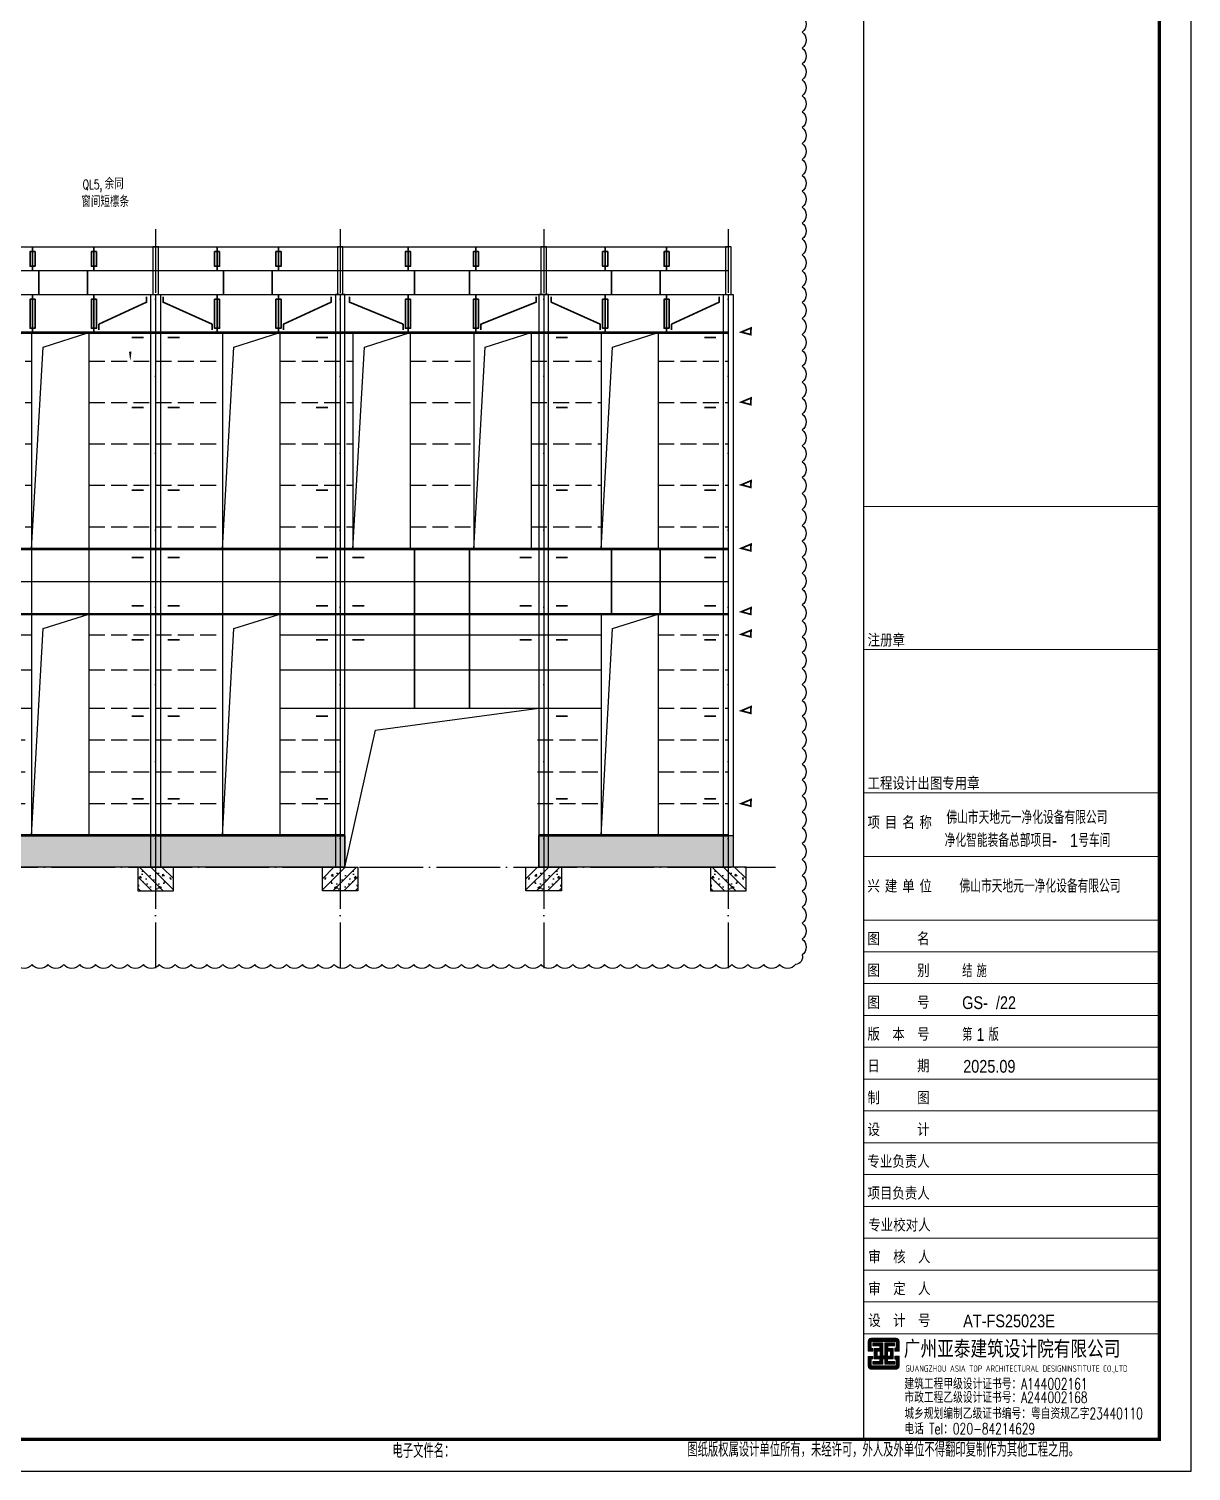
# Model space of a CAD drawing. Extents: x 95752 to 843522, y -411933 to 75567.
# Drawn here: x 770378 to 806915, y -113089 to -67764 of the extents above; entities that cross this region are included whole.
import ezdxf

# ---------------------------------------------------------------- set-up
doc = ezdxf.new("R2010")
doc.units = 0
doc.header["$LTSCALE"] = 1000
doc.header["$MEASUREMENT"] = 0
doc.linetypes.add('DASH', pattern=[0.35, 0.25, -0.1])
doc.linetypes.add('DOTE', pattern=[2.42, 2, -0.2, 0.02, -0.2])
for name, color, linetype in [('13', 4, 'Continuous'), ('_0', 7, 'Continuous'), ('DIM_SYMB', 3, 'Continuous'), ('DOTE', 1, 'Continuous'), ('PUB_TITLE', 4, 'Continuous'), ('修改说明', 190, 'Continuous'), ('檩条', 4, 'Continuous'), ('钢柱', 6, 'Continuous')]:
    doc.layers.add(name, color=color, linetype=linetype)
doc.layers.add('14', color=2, linetype='Continuous', lineweight=20)
doc.layers.add('拉杆', color=3, linetype='Continuous', lineweight=35)
doc.styles.add('_HZTXT', font='gs_txt.shx', dxfattribs={"width": 0.8, "bigfont": 'hzdx.shx'})
doc.styles.add('_TCH_DIM', font='SIMPLEX', dxfattribs={"bigfont": 'GBCBIG'})
doc.styles.add('HT', font='simhei.ttf')
doc.styles.add('HZTXT', font='romans.shx', dxfattribs={"width": 0.7, "bigfont": 'hzdx.shx'})
doc.styles.add('hztxt0', font='romans.shx', dxfattribs={"bigfont": 'gbcbig0.shx'})
doc.styles.get("Standard").update_dxf_attribs({"font": 'gbenor.shx', "bigfont": 'gbcbig.shx'})
doc.styles.add('宋体', font='SimSun.ttf')

# ---------------------------------------------------------------- blocks, each defined once
blk = doc.blocks.new('qmlt4')
at = {"layer": '檩条', "color": 4}
for points in [[(600076, -644658), (654076, -644658)], [(600076, -645408), (654076, -645408)], [(600076, -646158), (654076, -646158)], [(602276, -647358), (602276, -655758)], [(604076, -647358), (604076, -655758)], [(606276, -647358), (606276, -654158)], [(608076, -647358), (608076, -654158)], [(610076, -647358), (610076, -654158)], [(611876, -647358), (611876, -654158)], [(614176, -647358), (614176, -655758)], [(615976, -647358), (615976, -655758)], [(620176, -647358), (620176, -655758)], [(621976, -647358), (621976, -655758)], [(624276, -647358), (624276, -654158)], [(626076, -647358), (626076, -654158)], [(628076, -647358), (628076, -654158)], [(629876, -647358), (629876, -654158)], [(632176, -647358), (632176, -655758)], [(633976, -647358), (633976, -655758)], [(638176, -647358), (638176, -655758)], [(639976, -647358), (639976, -655758)], [(642276, -647358), (642276, -654158)], [(644076, -647358), (644076, -654158)], [(646076, -647358), (646076, -654158)], [(647876, -647358), (647876, -654158)], [(650076, -647358), (650076, -654158)], [(651876, -647358), (651876, -654158)], [(600076, -655183), (654076, -655183)], [(602276, -655758), (602276, -663158)], [(604076, -655758), (604076, -663158)], [(614176, -655758), (614176, -663158)], [(615976, -655758), (615976, -663158)], [(620176, -655758), (620176, -663158)], [(621976, -655758), (621976, -663158)], [(632176, -655758), (632176, -663158)], [(633976, -655758), (633976, -663158)], [(638176, -655758), (638176, -663158)], [(639976, -655758), (639976, -663158)], [(605876, -656208), (612276, -656208)], [(624026, -656208), (630276, -656208)], [(650076, -656208), (650076, -663158)], [(651876, -656208), (651876, -663158)], [(604076, -656858), (614176, -656858)], [(621976, -656858), (632176, -656858)], [(639976, -656858), (650076, -656858)], [(604076, -657958), (614176, -657958)], [(621976, -657958), (632176, -657958)], [(639976, -657958), (650076, -657958)], [(604076, -659158), (614176, -659158)], [(621976, -659158), (632176, -659158)], [(639976, -659158), (650076, -659158)]]:
    blk.add_lwpolyline(points, dxfattribs=at)
at = {"layer": '檩条', "color": 2, "const_width": 80}
for points in [[(600076, -647358), (654076, -647358)], [(600076, -654158), (654076, -654158)], [(600076, -656208), (605726, -656208)], [(612426, -656208), (623876, -656208)], [(630426, -656208), (654076, -656208)], [(600076, -663158), (606076, -663158)], [(612076, -663158), (624076, -663158)], [(630076, -663158), (642026, -663158)], [(648126, -663158), (654076, -663158)]]:
    blk.add_lwpolyline(points, dxfattribs=at)
at = {"layer": '檩条', "color": 11, "linetype": 'DASH', "ltscale": 2}
for points in [[(600076, -648258), (602276, -648258)], [(604076, -648258), (606276, -648258)], [(608076, -648258), (610076, -648258)], [(611876, -648258), (614176, -648258)], [(615976, -648258), (620176, -648258)], [(621976, -648258), (624276, -648258)], [(626076, -648258), (628076, -648258)], [(629876, -648258), (632176, -648258)], [(633976, -648258), (638176, -648258)], [(639976, -648258), (642276, -648258)], [(644076, -648258), (646076, -648258)], [(647876, -648258), (650076, -648258)], [(651876, -648258), (654076, -648258)], [(600076, -649558), (602276, -649558)], [(604076, -649558), (606276, -649558)], [(608076, -649558), (610076, -649558)], [(611876, -649558), (614176, -649558)], [(615976, -649558), (620176, -649558)], [(621976, -649558), (624276, -649558)], [(626076, -649558), (628076, -649558)], [(629876, -649558), (632176, -649558)], [(633976, -649558), (638176, -649558)], [(639976, -649558), (642276, -649558)], [(644076, -649558), (646076, -649558)], [(647876, -649558), (650076, -649558)], [(651876, -649558), (654076, -649558)], [(600076, -650858), (602276, -650858)], [(604076, -650858), (606276, -650858)], [(608076, -650858), (610076, -650858)], [(611876, -650858), (614176, -650858)], [(615976, -650858), (620176, -650858)], [(621976, -650858), (624276, -650858)], [(626076, -650858), (628076, -650858)], [(629876, -650858), (632176, -650858)], [(633976, -650858), (638176, -650858)], [(639976, -650858), (642276, -650858)], [(644076, -650858), (646076, -650858)], [(647876, -650858), (650076, -650858)], [(651876, -650858), (654076, -650858)], [(600076, -652158), (602276, -652158)], [(604076, -652158), (606276, -652158)], [(608076, -652158), (610076, -652158)], [(611876, -652158), (614176, -652158)], [(615976, -652158), (620176, -652158)], [(621976, -652158), (624276, -652158)], [(626076, -652158), (628076, -652158)], [(629876, -652158), (632176, -652158)], [(633976, -652158), (638176, -652158)], [(639976, -652158), (642276, -652158)], [(644076, -652158), (646076, -652158)], [(647876, -652158), (650076, -652158)], [(651876, -652158), (654076, -652158)], [(600076, -653458), (602276, -653458)], [(604076, -653458), (606276, -653458)], [(608076, -653458), (610076, -653458)], [(611876, -653458), (614176, -653458)], [(615976, -653458), (620176, -653458)], [(621976, -653458), (624276, -653458)], [(626076, -653458), (628076, -653458)], [(629876, -653458), (632176, -653458)], [(633976, -653458), (638176, -653458)], [(639976, -653458), (642276, -653458)], [(644076, -653458), (646076, -653458)], [(647876, -653458), (650076, -653458)], [(651876, -653458), (654076, -653458)], [(600076, -656858), (602276, -656858)], [(615976, -656858), (620176, -656858)], [(633976, -656858), (638176, -656858)], [(651876, -656858), (654076, -656858)], [(600076, -657958), (602276, -657958)], [(615976, -657958), (620176, -657958)], [(633976, -657958), (638176, -657958)], [(651876, -657958), (654076, -657958)], [(600076, -659158), (602276, -659158)], [(615976, -659158), (620176, -659158)], [(633976, -659158), (638176, -659158)], [(651876, -659158), (654076, -659158)], [(600076, -660158), (602276, -660158)], [(604076, -660158), (606076, -660158)], [(612076, -660158), (614176, -660158)], [(615976, -660158), (620176, -660158)], [(621976, -660158), (624076, -660158)], [(630076, -660158), (632176, -660158)], [(633976, -660158), (638176, -660158)], [(639976, -660158), (642076, -660158)], [(648076, -660158), (650076, -660158)], [(651876, -660158), (654076, -660158)], [(600076, -661158), (602276, -661158)], [(604076, -661158), (606076, -661158)], [(612076, -661158), (614176, -661158)], [(615976, -661158), (620176, -661158)], [(621976, -661158), (624076, -661158)], [(630076, -661158), (632176, -661158)], [(633976, -661158), (638176, -661158)], [(639976, -661158), (642076, -661158)], [(648076, -661158), (650076, -661158)], [(651876, -661158), (654076, -661158)], [(600076, -662158), (602276, -662158)], [(604076, -662158), (606076, -662158)], [(612076, -662158), (614176, -662158)], [(615976, -662158), (620176, -662158)], [(621976, -662158), (624076, -662158)], [(630076, -662158), (632176, -662158)], [(633976, -662158), (638176, -662158)], [(639976, -662158), (642076, -662158)], [(648076, -662158), (650076, -662158)], [(651876, -662158), (654076, -662158)]]:
    blk.add_lwpolyline(points, dxfattribs=at)
blk = doc.blocks.new('弘吉车间2')
at = {"layer": '14'}
h = blk.add_hatch(dxfattribs=at)
h.set_pattern_fill('ANSI31', color=256, scale=100, angle=135, style=0)
h.set_pattern_definition([(180, (-226475.39, -78017.824), (-3e-15, -12.5), [])])
edge = h.paths.add_edge_path()
edge.add_line((-9011, 2855), (-9011, 2773))
edge.add_line((-9011, 2773), (-9152, 2773))
edge.add_line((-9152, 2773), (-9152, 3084))
edge.add_arc((-9062, 3084), 90, 90, 180, ccw=False)
edge.add_line((-9062, 3174), (-8271, 3174))
edge.add_arc((-8271, 3084), 90, 0, 90, ccw=False)
edge.add_line((-8181, 3084), (-8181, 2768))
edge.add_line((-8181, 2768), (-8311, 2768))
edge.add_line((-8311, 2768), (-8311, 2862))
edge.add_line((-8311, 2862), (-8282, 2862))
edge.add_line((-8282, 2862), (-8268, 2862))
edge.add_line((-8268, 2862), (-8268, 3074))
edge.add_line((-8268, 3074), (-9055, 3074))
edge.add_line((-9055, 3074), (-9055, 2855))
edge.add_line((-9055, 2855), (-9011, 2855))
h.paths.add_polyline_path([(-8629, 2622), (-8629, 3030), (-8321, 3030), (-8321, 2942), (-8535, 2942), (-8535, 2855), (-8362, 2855), (-8362, 2525), (-8542, 2525), (-8542, 2442), (-8320, 2442), (-8320, 2365), (-8628, 2365), (-8628, 2526), (-8697, 2526), (-8697, 2365), (-9006, 2365), (-9006, 2442), (-8784, 2442), (-8784, 2525), (-8963, 2525), (-8963, 2855), (-8790, 2855), (-8790, 2942), (-9004, 2942), (-9004, 3030), (-8697, 3030), (-8697, 2622)])
h.paths.add_polyline_path([(-8874, 2772), (-8776, 2772), (-8776, 2616), (-8874, 2616)], flags=16)
h.paths.add_polyline_path([(-8452, 2772), (-8549, 2772), (-8549, 2616), (-8452, 2616)], flags=16)
edge = h.paths.add_edge_path()
edge.add_line((-9011, 2525), (-9011, 2607))
edge.add_line((-9011, 2607), (-9152, 2607))
edge.add_line((-9152, 2607), (-9152, 2296))
edge.add_arc((-9062, 2296), 90, 180, 270)
edge.add_line((-9062, 2206), (-8271, 2206))
edge.add_arc((-8271, 2296), 90, 270, 360)
edge.add_line((-8181, 2296), (-8181, 2612))
edge.add_line((-8181, 2612), (-8311, 2612))
edge.add_line((-8311, 2612), (-8311, 2518))
edge.add_line((-8311, 2518), (-8282, 2518))
edge.add_line((-8282, 2518), (-8268, 2518))
edge.add_line((-8268, 2518), (-8268, 2306))
edge.add_line((-8268, 2306), (-9055, 2306))
edge.add_line((-9055, 2306), (-9055, 2525))
edge.add_line((-9055, 2525), (-9011, 2525))
for p, q in [((-9300, 29320), (-9300, 0)), ((-9300, 29320), (0, 29320)), ((-9300, 24820), (0, 24820)), ((-9300, 20320), (0, 20320)), ((-9300, 18320), (0, 18320)), ((-9300, 16320), (0, 16320)), ((-9300, 15320), (0, 15320)), ((-9300, 14320), (0, 14320)), ((-9300, 13320), (0, 13320)), ((-9300, 12320), (0, 12320)), ((-9300, 11320), (0, 11320)), ((-9300, 10320), (0, 10320)), ((-9300, 9320), (0, 9320)), ((-9300, 8320), (0, 8320)), ((-9300, 7320), (0, 7320)), ((-9300, 6320), (0, 6320)), ((-9300, 5320), (0, 5320)), ((-9300, 4320), (0, 4320)), ((-9300, 3320), (0, 3320)), ((-9300, 3320), (0, 3320))]:
    blk.add_line(p, q, dxfattribs=at)
for points in [[(-9300, 0), (0, 0), (0, 29320), (-9300, 29320)], [(-8874, 2772), (-8776, 2772), (-8776, 2616), (-8874, 2616)], [(-8452, 2772), (-8549, 2772), (-8549, 2616), (-8452, 2616)]]:
    blk.add_lwpolyline(points, close=True, dxfattribs=at)
for points in [[(-9011, 2855), (-9011, 2773), (-9152, 2773), (-9152, 3084, -0.414214), (-9062, 3174), (-8271, 3174, -0.414214), (-8181, 3084), (-8181, 2768), (-8311, 2768), (-8311, 2862), (-8282, 2862), (-8268, 2862), (-8268, 3074), (-9055, 3074), (-9055, 2855)], [(-9011, 2525), (-9011, 2607), (-9152, 2607), (-9152, 2296, 0.414214), (-9062, 2206), (-8271, 2206, 0.414214), (-8181, 2296), (-8181, 2612), (-8311, 2612), (-8311, 2518), (-8282, 2518), (-8268, 2518), (-8268, 2306), (-9055, 2306), (-9055, 2525)]]:
    blk.add_lwpolyline(points, format="xyb", close=True, dxfattribs=at)
blk.add_lwpolyline([(-8629, 2622), (-8629, 2622), (-8629, 3030), (-8321, 3030), (-8321, 2942), (-8535, 2942), (-8535, 2855), (-8362, 2855), (-8362, 2525), (-8542, 2525), (-8542, 2442), (-8320, 2442), (-8320, 2365), (-8628, 2365), (-8628, 2526), (-8697, 2526), (-8697, 2365), (-9006, 2365), (-9006, 2442), (-8784, 2442), (-8784, 2525), (-8963, 2525), (-8963, 2855), (-8790, 2855), (-8790, 2942), (-9004, 2942), (-9004, 3030), (-8697, 3030), (-8697, 2622), (-8629, 2622)], dxfattribs=at)
at = {"layer": '13', "color": 7, "style": '_HZTXT', "width": 0.85}
for s, height, p in [('佛山市天地元一净化设备有限公司', 417.91, (-6694, 19336)), ('净化智能装备总部项目-', 417.91, (-6750, 18616)), ('1号车间', 417.9, (-2815, 18616)), ('佛山市天地元一净化设备有限公司', 417.91, (-6282, 17179)), ('结 施', 400, (-6198, 14522)), ('GS-  /22', 400, (-6198, 13522)), ('第 1 版', 400, (-6198, 12522)), ('2025.09', 400, (-6166, 11522)), ('AT-FS25023E', 400, (-6166, 3522))]:
    blk.add_text(s, height=height, dxfattribs=at).set_placement(p)
at = {"layer": '13', "style": 'HZTXT', "width": 0.7}
for s, p in [('建筑工程甲级设计证书号：A144002161', (-8015, 1568)), ('市政工程乙级设计证书号：A244002168', (-8015, 1144)), ('城乡规划编制乙级证书编号：粤自资规乙字23440110', (-8015, 639)), ('电话 Tel：020-84214629', (-8015, 159))]:
    blk.add_text(s, height=350, rotation=359.9997, dxfattribs=at).set_placement(p)
at = {"layer": '14'}
for s, height, style, width, p in [('注册章', 350, '宋体', 0.82, (-9173, 24949)), ('工程设计出图专用章', 350, '宋体', 0.82, (-9173, 20449)), ('项', 350, '宋体', 0.82, (-9176, 19220)), ('目', 350, '宋体', 0.82, (-8632, 19220)), ('名', 350, '宋体', 0.82, (-8081, 19220)), ('称', 350, '宋体', 0.82, (-7542, 19220)), ('兴', 350, '宋体', 0.82, (-9176, 17220)), ('建', 350, '宋体', 0.82, (-8632, 17220)), ('单', 350, '宋体', 0.82, (-8081, 17220)), ('位', 350, '宋体', 0.82, (-7542, 17220)), ('图      名', 350, '宋体', 0.82, (-9176, 15566)), ('图      别', 350, '宋体', 0.82, (-9176, 14566)), ('图      号', 350, '宋体', 0.82, (-9176, 13566)), ('版  本  号', 350, '宋体', 0.82, (-9176, 12566)), ('日      期', 350, '宋体', 0.82, (-9176, 11566)), ('制      图', 350, '宋体', 0.82, (-9176, 10566)), ('设      计', 350, '宋体', 0.82, (-9176, 9566)), ('专业负责人', 350, '宋体', 0.82, (-9176, 8566)), ('项目负责人', 350, '宋体', 0.82, (-9176, 7566)), ('专业校对人', 350, '宋体', 0.82, (-9149, 6566, -24845)), ('审  核  人', 350, '宋体', 0.82, (-9149, 5566, -24845)), ('审  定  人', 350, '宋体', 0.82, (-9149, 4566, -24845)), ('设  计  号', 350, '宋体', 0.82, (-9149, 3566, -24845)), ('广州亚泰建筑设计院有限公司', 480, 'HT', 0.8, (-8033, 2612))]:
    blk.add_text(s, height=height, dxfattribs=dict(at, style=style, width=width)).set_placement(p)
at = {"layer": '14', "width": 0.8}
blk.add_text('GUANGZHOU ASIA TOP ARCHITECTURAL DESIGNINSTITUTE CO.,LTD', height=198, rotation=359.9997, dxfattribs=at).set_placement((-7987, 2124, -24845))
at = {"layer": '14', "style": 'hztxt0'}
for s, p in [('电子文件名：', (-24105, -584)), ('图纸版权属设计单位所有，未经许可，外人及外单位不得翻印复制作为其他工程之用。', (-14838, -548))]:
    blk.add_text(s, height=450, rotation=359.9997, dxfattribs=at).set_placement(p)

msp = doc.modelspace()

# ---------------------------------------------------------------- hatches: boundary and pattern name
h = msp.add_hatch()
h.set_pattern_fill('AR-B816', color=251, scale=100, style=0)
h.set_pattern_definition([(0, (0, -37099.56), (0, 121.3104), []), (90, (0, -37099.56), (-121.3104, 121.3104), [121.3104, -121.3104])])
h.paths.add_polyline_path([(786414, -93109), (792514, -93109), (792514, -94109), (786414, -94109)])
h.paths.add_polyline_path([(768364, -93109), (780314, -93109), (780314, -94109), (768364, -94109)])
h.paths.add_polyline_path([(750414, -93109), (762314, -93109), (762314, -94109), (750414, -94109)])
h.paths.add_polyline_path([(738364, -93109), (744314, -93109), (744314, -94109), (738364, -94109)])
h = msp.add_hatch()
h.set_pattern_fill('钢筋混凝土', color=256, scale=100, style=0)
h.set_pattern_definition([(135, (1723373.47, 404526.97), (176.776695, 176.776695), []), (130, (1723373.47, 404526.97), (-717.26018, -62.75213), [75, -825]), (185, (1723373.5, 404527), (138.75133, 752.19213), [60, -660]), (79.5486, (1723313.7, 404521.74), (-578.5094, 689.43954), [63.7402, -701.1421]), (133.8158, (1723373.5, 404727), (-1067.24105, -165.519), [112.5, -1237.5]), (83.3644, (1723284.5, 404713.2), (-934.6627, 974.1179), [95.6103, -1051.713]), (188.8158, (1723373.5, 404727), (-934.662, 974.1186), [90, -990]), (159, (1723273.47, 404676.97), (-596.90705, -402.6189), [75, -825]), (214, (1723273.5, 404677), (-243.31533, 725.15005), [60, -660]), (108.5486, (1723223.7, 404643.4), (-840.22263, 322.5305), [63.7402, -701.1421]), (142.5, (1723373.47, 404526.97), (-12.159855, 332.893854), [0, -652, 0, -670, 0, -662.5]), (172.5, (1723373.47, 404526.97), (-263.06954, 394.41171), [0, -382, 0, -637, 0, -252.5]), (212.5, (1723596.47, 404526.97), (-533.822436, -22.55487), [0, -250, 0, -780, 0, -1035]), (222.5, (1723696.47, 404526.97), (-583.18617, 100.10498), [0, -325, 0, -518, 0, -735])])
h.paths.add_polyline_path([(774923.1, -94109), (773804.8, -94109), (773804.8, -94850.8), (774923.1, -94850.8)])
h = msp.add_hatch()
h.set_pattern_fill('钢筋混凝土', color=256, scale=100, style=0)
h.set_pattern_definition([(45, (-168845.55, 404526.97), (-176.776695, 176.776695), []), (50, (-168845.55, 404526.97), (717.26018, -62.75213), [75, -825]), (355, (-168845.55, 404527), (-138.75133, 752.19213), [60, -660]), (100.4514, (-168785.8, 404521.74), (578.5094, 689.43954), [63.7402, -701.1421]), (46.1842, (-168845.55, 404727), (1067.24105, -165.519), [112.5, -1237.5]), (96.6356, (-168756.6, 404713.2), (934.6627, 974.1179), [95.6103, -1051.713]), (351.1842, (-168845.5, 404727), (934.662, 974.1186), [90, -990]), (21, (-168745.55, 404676.97), (596.90705, -402.6189), [75, -825]), (326, (-168745.55, 404677), (243.31533, 725.15005), [60, -660]), (71.4514, (-168695.8, 404643.4), (840.22263, 322.5305), [63.7402, -701.1421]), (37.5, (-168845.55, 404526.97), (12.159855, 332.893854), [0, -652, 0, -670, 0, -662.5]), (7.5, (-168845.55, 404526.97), (263.06954, 394.41171), [0, -382, 0, -637, 0, -252.5]), (327.5, (-169068.55, 404526.97), (533.822436, -22.55487), [0, -250, 0, -780, 0, -1035]), (317.5, (-169168.55, 404526.97), (583.18617, 100.10498), [0, -325, 0, -518, 0, -735])])
h.paths.add_polyline_path([(779604.8, -94109), (780723.1, -94109), (780723.1, -94850.8), (779604.8, -94850.8)])
h = msp.add_hatch()
h.set_pattern_fill('钢筋混凝土', color=256, scale=100, style=0)
h.set_pattern_definition([(45, (-162445.55, 404526.97), (-176.776695, 176.776695), []), (50, (-162445.55, 404526.97), (717.26018, -62.75213), [75, -825]), (355, (-162445.55, 404527), (-138.75133, 752.19213), [60, -660]), (100.4514, (-162385.8, 404521.74), (578.5094, 689.43954), [63.7402, -701.1421]), (46.1842, (-162445.55, 404727), (1067.24105, -165.519), [112.5, -1237.5]), (96.6356, (-162356.6, 404713.2), (934.6627, 974.1179), [95.6103, -1051.713]), (351.1842, (-162445.5, 404727), (934.662, 974.1186), [90, -990]), (21, (-162345.55, 404676.97), (596.90705, -402.6189), [75, -825]), (326, (-162345.55, 404677), (243.31533, 725.15005), [60, -660]), (71.4514, (-162295.8, 404643.4), (840.22263, 322.5305), [63.7402, -701.1421]), (37.5, (-162445.55, 404526.97), (12.159855, 332.893854), [0, -652, 0, -670, 0, -662.5]), (7.5, (-162445.55, 404526.97), (263.06954, 394.41171), [0, -382, 0, -637, 0, -252.5]), (327.5, (-162668.55, 404526.97), (533.822436, -22.55487), [0, -250, 0, -780, 0, -1035]), (317.5, (-162768.55, 404526.97), (583.18617, 100.10498), [0, -325, 0, -518, 0, -735])])
h.paths.add_polyline_path([(786004.8, -94109), (787123.1, -94109), (787123.1, -94850.8), (786004.8, -94850.8)])
h = msp.add_hatch()
h.set_pattern_fill('钢筋混凝土', color=256, scale=100, style=0)
h.set_pattern_definition([(135, (1741373.47, 404526.97), (176.776695, 176.776695), []), (130, (1741373.47, 404526.97), (-717.26018, -62.75213), [75, -825]), (185, (1741373.5, 404527), (138.75133, 752.19213), [60, -660]), (79.5486, (1741313.7, 404521.74), (-578.5094, 689.43954), [63.7402, -701.1421]), (133.8158, (1741373.5, 404727), (-1067.24105, -165.519), [112.5, -1237.5]), (83.3644, (1741284.5, 404713.2), (-934.6627, 974.1179), [95.6103, -1051.713]), (188.8158, (1741373.5, 404727), (-934.662, 974.1186), [90, -990]), (159, (1741273.47, 404676.97), (-596.90705, -402.6189), [75, -825]), (214, (1741273.5, 404677), (-243.31533, 725.15005), [60, -660]), (108.5486, (1741223.7, 404643.4), (-840.22263, 322.5305), [63.7402, -701.1421]), (142.5, (1741373.47, 404526.97), (-12.159855, 332.893854), [0, -652, 0, -670, 0, -662.5]), (172.5, (1741373.47, 404526.97), (-263.06954, 394.41171), [0, -382, 0, -637, 0, -252.5]), (212.5, (1741596.47, 404526.97), (-533.822436, -22.55487), [0, -250, 0, -780, 0, -1035]), (222.5, (1741696.47, 404526.97), (-583.18617, 100.10498), [0, -325, 0, -518, 0, -735])])
h.paths.add_polyline_path([(792923.1, -94109), (791804.8, -94109), (791804.8, -94850.8), (792923.1, -94850.8)])

# ---------------------------------------------------------------- linework, layer by layer
at = {"color": 2}
msp.add_lwpolyline([(796614.8, -112089.5), (805914.8, -112089.5), (805914.8, -29989.5), (796614.8, -29989.5)], close=True, dxfattribs=at)
for points in [[(770464, -84109), (770827.2, -77763.1), (772264, -77309)], [(776464, -84109), (776827.2, -77763.1), (778264, -77309)], [(780564, -84109), (780927.2, -77763.1), (782364, -77309)], [(784364, -84109), (784727.2, -77763.1), (786164, -77309)], [(788364, -84109), (788727.2, -77763.1), (790164, -77309)], [(770464, -93109), (770827.2, -86613.1), (772264, -86159)], [(776464, -93109), (776827.2, -86613.1), (778264, -86159)], [(788364, -93109), (788727.2, -86613.1), (790164, -86159)], [(780314, -94109), (781278, -89800.2), (786414, -89109)]]:
    msp.add_lwpolyline(points)
for points, const_width in [([(773982.9, -77463.9), (773607.4, -77463.9)], 50), ([(774744.9, -77463.9), (775120.4, -77463.9)], 50), ([(779782.9, -77463.9), (779407.4, -77463.9)], 50), ([(786945, -77463.9), (787320.5, -77463.9)], 50), ([(791982.9, -77463.9), (791607.4, -77463.9)], 50), ([(793079.8, -77164.4), (792771.6, -77293.8), (793073.6, -77373.9), (793079.8, -77164.4)], 53.6), ([(773982.9, -79663.9), (773607.4, -79663.9)], 50), ([(774744.9, -79663.9), (775120.4, -79663.9)], 50), ([(779782.9, -79663.9), (779407.4, -79663.9)], 50), ([(786945, -79663.9), (787320.5, -79663.9)], 50), ([(791982.9, -79663.9), (791607.4, -79663.9)], 50), ([(793079.8, -79364.4), (792771.6, -79493.8), (793073.6, -79573.9), (793079.8, -79364.4)], 53.6), ([(793079.8, -81964.4), (792771.6, -82093.8), (793073.6, -82173.9), (793079.8, -81964.4)], 53.6), ([(773982.9, -82263.9), (773607.4, -82263.9)], 50), ([(774744.9, -82263.9), (775120.4, -82263.9)], 50), ([(779782.9, -82263.9), (779407.4, -82263.9)], 50), ([(786945, -82263.9), (787320.5, -82263.9)], 50), ([(791982.9, -82263.9), (791607.4, -82263.9)], 50), ([(793079.8, -83958.9), (792771.6, -84088.3), (793073.6, -84168.4), (793079.8, -83958.9)], 53.6), ([(773982.9, -84374.1), (773607.4, -84374.1)], 50), ([(774744.9, -84374.1), (775120.4, -84374.1)], 50), ([(779782.9, -84374.1), (779407.4, -84374.1)], 50), ([(780544.9, -84374.1), (780920.5, -84374.1)], 50), ([(786182.9, -84374.1), (785807.4, -84374.1)], 50), ([(786945, -84374.1), (787320.5, -84374.1)], 50), ([(791982.9, -84374.1), (791607.4, -84374.1)], 50), ([(773982.9, -85897.3), (773607.4, -85897.3)], 50), ([(774744.9, -85897.3), (775120.4, -85897.3)], 50), ([(779782.9, -85897.3), (779407.4, -85897.3)], 50), ([(780544.9, -85897.3), (780920.5, -85897.3)], 50), ([(786182.9, -85897.3), (785807.4, -85897.3)], 50), ([(786945, -85897.3), (787320.5, -85897.3)], 50), ([(791982.9, -85897.3), (791607.4, -85897.3)], 50), ([(793079.8, -85954.1), (792771.6, -86083.5), (793073.6, -86163.6), (793079.8, -85954.1)], 53.6), ([(773982.9, -86963.9), (773607.4, -86963.9)], 50), ([(774744.9, -86963.9), (775120.4, -86963.9)], 50), ([(779782.9, -86963.9), (779407.4, -86963.9)], 50), ([(780544.9, -86963.9), (780920.5, -86963.9)], 50), ([(786182.9, -86963.9), (785807.4, -86963.9)], 50), ([(786945, -86963.9), (787320.5, -86963.9)], 50), ([(791982.9, -86963.9), (791607.4, -86963.9)], 50), ([(793079.8, -86664.4), (792771.6, -86793.8), (793073.6, -86873.9), (793079.8, -86664.4)], 53.6), ([(793079.8, -89064.4), (792771.6, -89193.8), (793073.6, -89273.9), (793079.8, -89064.4)], 53.6), ([(773982.9, -89363.9), (773607.4, -89363.9)], 50), ([(774744.9, -89363.9), (775120.4, -89363.9)], 50), ([(779782.9, -89363.9), (779407.4, -89363.9)], 50), ([(786945, -89363.9), (787320.5, -89363.9)], 50), ([(791982.9, -89363.9), (791607.4, -89363.9)], 50), ([(773982.9, -91963.9), (773607.4, -91963.9)], 50), ([(774744.9, -91963.9), (775120.4, -91963.9)], 50), ([(779782.9, -91963.9), (779407.4, -91963.9)], 50), ([(786945, -91963.9), (787320.5, -91963.9)], 50), ([(791982.9, -91963.9), (791607.4, -91963.9)], 50), ([(793079.8, -91982.4), (792771.6, -92111.8), (793073.6, -92191.9), (793079.8, -91982.4)], 53.6)]:
    msp.add_lwpolyline(points, dxfattribs=dict(const_width=const_width))
at = {"color": 251}
for points in [[(768364, -93109), (780314, -93109), (780314, -94109), (768364, -94109)], [(786414, -93109), (792514, -93109), (792514, -94109), (786414, -94109)]]:
    msp.add_lwpolyline(points, close=True, dxfattribs=at)
for points in [[(774923.1, -94109), (773804.8, -94109), (773804.8, -94850.8), (774923.1, -94850.8)], [(779604.8, -94109), (780723.1, -94109), (780723.1, -94850.8), (779604.8, -94850.8)], [(786004.8, -94109), (787123.1, -94109), (787123.1, -94850.8), (786004.8, -94850.8)], [(792923.1, -94109), (791804.8, -94109), (791804.8, -94850.8), (792923.1, -94850.8)]]:
    msp.add_lwpolyline(points, close=True)
at = {"layer": 'DIM_SYMB'}
msp.add_lwpolyline([(771776.1, -72908.4, 0, 0, 0), (773566.6, -72908.4, 0, 0, 0), (773566.6, -78209, 0, 80, 0), (773566.6, -77909, 0, 0, 0)], format="xyseb", dxfattribs=at)
at = {"layer": 'DOTE', "linetype": 'DOTE'}
for p, q in [((774364, -74063.2), (774364, -97282.8)), ((780164, -74063.2), (780164, -97282.8)), ((786564, -74063.2), (786564, -97282.8)), ((792364, -74063.2), (792364, -97282.8)), ((737212.1, -94109), (793846.5, -94109))]:
    msp.add_line(p, q, dxfattribs=at)
at = {"layer": 'PUB_TITLE'}
msp.add_lwpolyline([(628614.8, -113089.5), (806914.8, -113089.5), (806914.8, -28989.5), (628614.8, -28989.5)], close=True, dxfattribs=at)
at = {"layer": 'PUB_TITLE', "const_width": 100}
msp.add_lwpolyline([(631114.8, -112089.5), (805914.8, -112089.5), (805914.8, -29989.5), (631114.8, -29989.5)], close=True, dxfattribs=at)
at = {"layer": '修改说明'}
msp.add_lwpolyline([(794682.1, -67367.8, -0.5206), (794682.1, -67867.8, -0.5206), (794682.1, -68367.8, -0.5206), (794682.1, -68867.8, -0.5206), (794682.1, -69367.8, -0.5206), (794682.1, -69867.8, -0.5206), (794682.1, -70367.8, -0.5206), (794682.1, -70867.8, -0.5206), (794682.1, -71367.8, -0.5206), (794682.1, -71867.8, -0.5206), (794682.1, -72367.8, -0.5206), (794682.1, -72867.8, -0.5206), (794682.1, -73367.8, -0.5206), (794682.1, -73867.8, -0.5206), (794682.1, -74367.8, -0.5206), (794682.1, -74867.8, -0.5206), (794682.1, -75367.8, -0.5206), (794682.1, -75867.8, -0.5206), (794682.1, -76367.8, -0.5206), (794682.1, -76867.8, -0.5206), (794682.1, -77367.8, -0.5206), (794682.1, -77867.8, -0.5206), (794682.1, -78367.8, -0.5206), (794682.1, -78867.8, -0.5206), (794682.1, -79367.8, -0.5206), (794682.1, -79867.8, -0.5206), (794682.1, -80367.8, -0.5206), (794682.1, -80867.8, -0.5206), (794682.1, -81367.8, -0.5206), (794682.1, -81867.8, -0.5206), (794682.1, -82367.8, -0.5206), (794682.1, -82867.8, -0.5206), (794682.1, -83367.8, -0.5206), (794682.1, -83867.8, -0.5206), (794682.1, -84367.8, -0.5206), (794682.1, -84867.8, -0.5206), (794682.1, -85367.8, -0.5206), (794682.1, -85867.8, -0.5206), (794682.1, -86367.8, -0.5206), (794682.1, -86867.8, -0.5206), (794682.1, -87367.8, -0.5206), (794682.1, -87867.8, -0.5206), (794682.1, -88367.8, -0.5206), (794682.1, -88867.8, -0.5206), (794682.1, -89367.8, -0.5206), (794682.1, -89867.8, -0.5206), (794682.1, -90367.8, -0.5206), (794682.1, -90867.8, -0.5206), (794682.1, -91367.8, -0.5206), (794682.1, -91867.8, -0.5206), (794682.1, -92367.8, -0.5206), (794682.1, -92867.8, -0.5206), (794682.1, -93367.8, -0.5206), (794682.1, -93867.8, -0.5206), (794682.1, -94367.8, -0.5206), (794682.1, -94867.8, -0.5206), (794682.1, -95367.8, -0.5206), (794682.1, -95867.8, -0.5206), (794682.1, -96367.8, -0.5206), (794682.1, -96867.8, -0.5206), (794477.9, -97163.6, -0.5206), (793977.9, -97163.6, -0.5206), (793477.9, -97163.6, -0.5206), (792977.9, -97163.6, -0.5206), (792477.9, -97163.6, -0.5206), (791977.9, -97163.6, -0.5206), (791477.9, -97163.6, -0.5206), (790977.9, -97163.6, -0.5206), (790477.9, -97163.6, -0.5206), (789977.9, -97163.6, -0.5206), (789477.9, -97163.6, -0.5206), (788977.9, -97163.6, -0.5206), (788477.9, -97163.6, -0.5206), (787977.9, -97163.6, -0.5206), (787477.9, -97163.6, -0.5206), (786977.9, -97163.6, -0.5206), (786477.9, -97163.6, -0.5206), (785977.9, -97163.6, -0.5206), (785477.9, -97163.6, -0.5206), (784977.9, -97163.6, -0.5206), (784477.9, -97163.6, -0.5206), (783977.9, -97163.6, -0.5206), (783477.9, -97163.6, -0.5206), (782977.9, -97163.6, -0.5206), (782477.9, -97163.6, -0.5206), (781977.9, -97163.6, -0.5206), (781477.9, -97163.6, -0.5206), (780977.9, -97163.6, -0.5206), (780477.9, -97163.6, -0.5206), (779977.9, -97163.6, -0.5206), (779477.9, -97163.6, -0.5206), (778977.9, -97163.6, -0.5206), (778477.9, -97163.6, -0.5206), (777977.9, -97163.6, -0.5206), (777477.9, -97163.6, -0.5206), (776977.9, -97163.6, -0.5206), (776477.9, -97163.6, -0.5206), (775977.9, -97163.6, -0.5206), (775477.9, -97163.6, -0.5206), (774977.9, -97163.6, -0.5206), (774477.9, -97163.6, -0.5206), (773977.9, -97163.6, -0.5206), (773477.9, -97163.6, -0.5206), (772977.9, -97163.6, -0.5206), (772477.9, -97163.6, -0.5206), (771977.9, -97163.6, -0.5206), (771477.9, -97163.6, -0.5206), (770977.9, -97163.6, -0.5206), (770477.9, -97163.6, -0.5206), (769977.9, -97163.6, -0.5206)], format="xyb", dxfattribs=at)
at = {"layer": '拉杆'}
for points in [[(770574.8, -74764.1), (770415.6, -74764.1), (770415.6, -75222.5), (770574.8, -75222.5)], [(772505.9, -74764.1), (772346.7, -74764.1), (772346.7, -75222.5), (772505.9, -75222.5)], [(776374.8, -74764.1), (776215.6, -74764.1), (776215.6, -75222.5), (776374.8, -75222.5)], [(778305.9, -74764.1), (778146.7, -74764.1), (778146.7, -75222.5), (778305.9, -75222.5)], [(782376.7, -74764.1), (782217.6, -74764.1), (782217.6, -75222.5), (782376.7, -75222.5)], [(784509.7, -74764.1), (784350.6, -74764.1), (784350.6, -75222.5), (784509.7, -75222.5)], [(788574.8, -74764.1), (788415.6, -74764.1), (788415.6, -75222.5), (788574.8, -75222.5)], [(790505.9, -74764.1), (790346.7, -74764.1), (790346.7, -75222.5), (790505.9, -75222.5)], [(770574.8, -76264.1), (770415.6, -76264.1), (770415.6, -77172.5), (770574.8, -77172.5)], [(772505.9, -76264.1), (772346.7, -76264.1), (772346.7, -77172.5), (772505.9, -77172.5)], [(776374.8, -76264.1), (776215.6, -76264.1), (776215.6, -77172.5), (776374.8, -77172.5)], [(778305.9, -76264.1), (778146.7, -76264.1), (778146.7, -77172.5), (778305.9, -77172.5)], [(782376.7, -76264.1), (782217.6, -76264.1), (782217.6, -77172.5), (782376.7, -77172.5)], [(784509.7, -76264.1), (784350.6, -76264.1), (784350.6, -77172.5), (784509.7, -77172.5)], [(788574.8, -76264.1), (788415.6, -76264.1), (788415.6, -77172.5), (788574.8, -77172.5)], [(790505.9, -76264.1), (790346.7, -76264.1), (790346.7, -77172.5), (790505.9, -77172.5)]]:
    msp.add_lwpolyline(points, close=True, dxfattribs=at)
at = {"layer": '拉杆', "color": 6}
for points in [[(770495, -75359), (770495, -74609)], [(772426.1, -75359), (772426.1, -74609)], [(776295, -75359), (776295, -74609)], [(778226.1, -75359), (778226.1, -74609)], [(782297, -75359), (782297, -74609)], [(784430, -75359), (784430, -74609)], [(788495, -75359), (788495, -74609)], [(790426.1, -75359), (790426.1, -74609)], [(770495, -77309), (770495, -76109)], [(772426.1, -77309), (772426.1, -76109)], [(776295, -77309), (776295, -76109)], [(778226.1, -77309), (778226.1, -76109)], [(782297, -77309), (782297, -76109)], [(784430, -77309), (784430, -76109)], [(788495, -77309), (788495, -76109)], [(790426.1, -77309), (790426.1, -76109)]]:
    msp.add_lwpolyline(points, dxfattribs=at)
at = {"layer": '拉杆'}
for points in [[(770696, -75359), (770696, -76109)], [(772226.1, -75359), (772226.1, -76109)], [(776496, -75359), (776496, -76109)], [(778026.1, -75359), (778026.1, -76109)], [(782498, -75359), (782498, -76109)], [(784230, -75359), (784230, -76109)], [(788696, -75359), (788696, -76109)], [(790226.1, -75359), (790226.1, -76109)], [(782498, -84109), (782498, -89109)], [(784230, -84109), (784230, -89109)], [(788696, -84109), (788696, -86159)], [(790226.1, -84109), (790226.1, -86159)]]:
    msp.add_lwpolyline(points, dxfattribs=at)
at = {"layer": '拉杆', "color": 2}
for points in [[(774080.7, -76184.2), (774080.7, -76355.9), (772580.7, -77045.8), (772580.7, -77222)], [(774599.2, -76184.2), (774599.2, -76355.9), (776140.9, -77045.8), (776140.9, -77222)], [(779880.7, -76184.2), (779880.7, -76355.9), (778380.7, -77045.8), (778380.7, -77222)], [(780456.6, -76184.2), (780456.6, -76355.9), (782142.8, -77045.8), (782142.8, -77222.1)], [(786322.8, -76184.2), (786322.8, -76355.9), (784584.5, -77045.8), (784584.5, -77222.1)], [(786799.2, -76184.2), (786799.2, -76355.9), (788340.9, -77045.8), (788340.9, -77222)], [(792080.7, -76184.2), (792080.7, -76355.9), (790580.7, -77045.8), (790580.7, -77222)]]:
    msp.add_lwpolyline(points, dxfattribs=at)
at = {"layer": '钢柱'}
for p, q in [((774364, -76109.6), (774363.9, -94109)), ((780164, -76109.6), (780164, -94109)), ((786564, -76109.6), (786564, -94109)), ((792364, -76109.6), (792363.9, -94109))]:
    msp.add_line(p, q, dxfattribs=at)
for points in [[(774275.9, -76109.6), (774452, -76109.6), (774452, -74609.7), (774275.9, -74609.7)], [(780075.9, -76109.6), (780252, -76109.6), (780252, -74609.7), (780075.9, -74609.7)], [(786475.9, -76109.6), (786652, -76109.6), (786652, -74609.7), (786475.9, -74609.7)], [(792275.9, -76109.6), (792452, -76109.6), (792452, -74609.7), (792275.9, -74609.7)], [(774514, -94109), (774214, -94109), (774214, -76109.6), (774514, -76109.6)], [(780014, -94109), (780314, -94109), (780314, -76109.6), (780014, -76109.6)], [(786414, -94109), (786714, -94109), (786714, -76109.6), (786414, -76109.6)], [(792514, -94109), (792214, -94109), (792214, -76109.6), (792514, -76109.6)]]:
    msp.add_lwpolyline(points, close=True, dxfattribs=at)

# ---------------------------------------------------------------- block references
msp.add_blockref('qmlt4', (138288.3, 570048.6))
at = {"layer": '_0'}
msp.add_blockref('弘吉车间2', (805914.8, -112089.5), dxfattribs=at)

# ---------------------------------------------------------------- texts
at = {"layer": 'DIM_SYMB', "color": 7, "style": '_TCH_DIM', "width": 0.705882}
msp.add_text('QL5,', height=297.5, dxfattribs=at).set_placement((772069.7, -72803.4))
at = {"layer": 'DIM_SYMB', "color": 7, "style": '_TCH_DIM'}
for s, p in [('余同', (772759.7, -72803.4)), ('窗间短檩条', (772029.7, -73363.4))]:
    msp.add_text(s, height=352.59, dxfattribs=at).set_placement(p)

doc.saveas('drawing.dxf')
